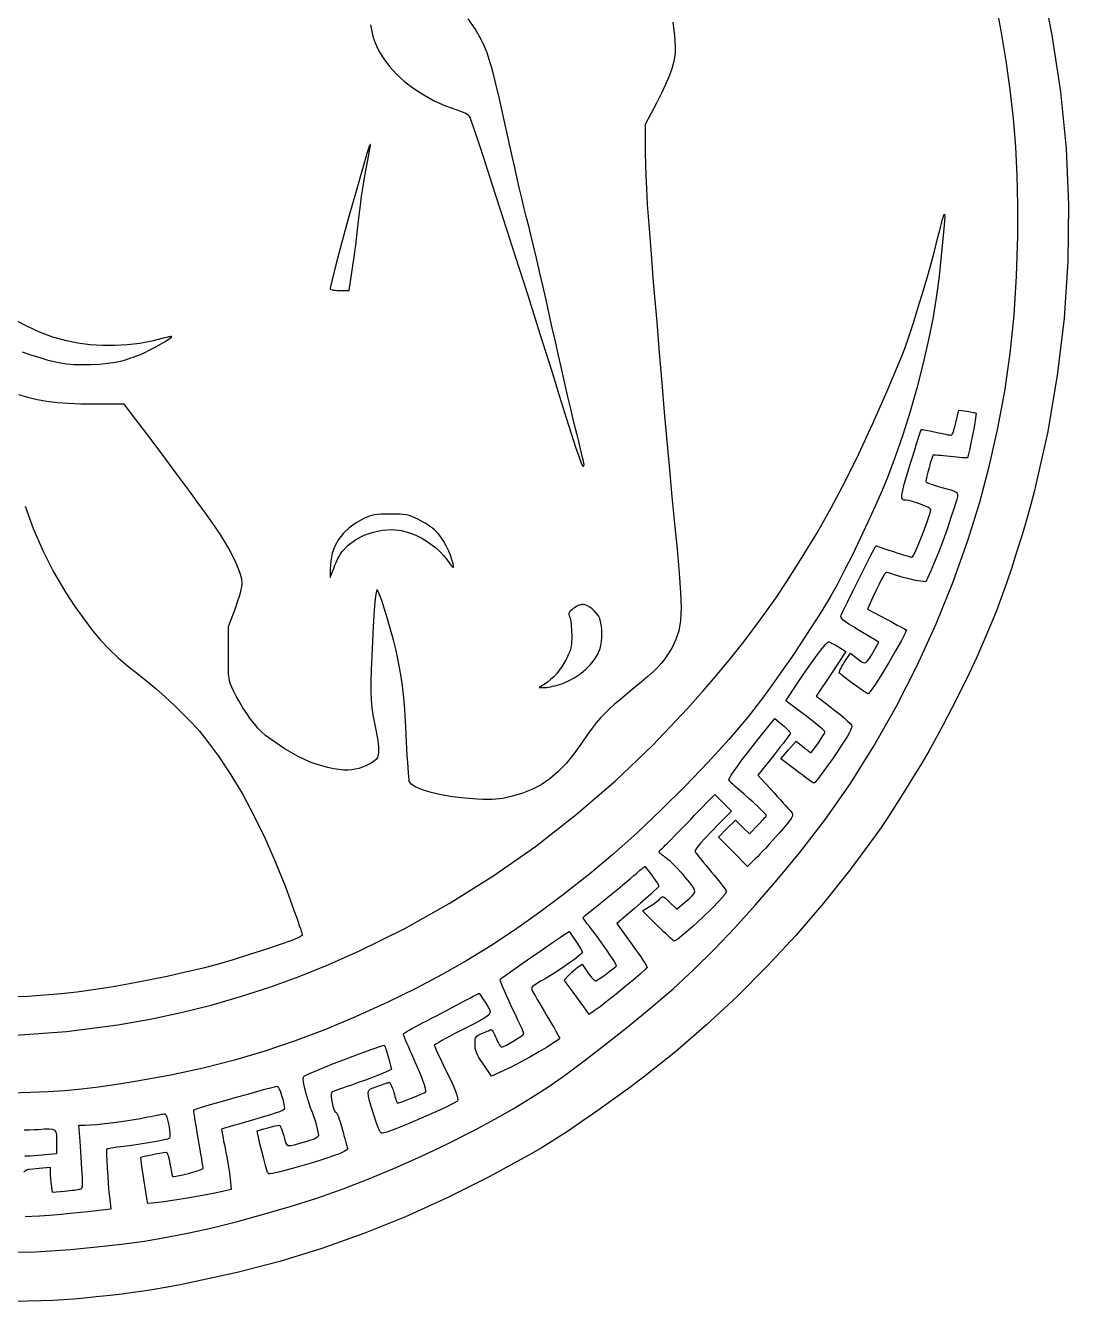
# Model space of a CAD drawing. Header units: inches. Extents: x 0.5 to 16.5, y 0.5 to 10.5.
# Drawn here: x 3.073 to 4.234, y 7.616 to 9.037 of the extents above; entities that cross this region are included whole.
import ezdxf

# ---------------------------------------------------------------- set-up
doc = ezdxf.new("R2010")
doc.units = ezdxf.units.IN
doc.header["$MEASUREMENT"] = 0
doc.layers.add('A-ANNO-TEXT', color=7, linetype='Continuous')

# ---------------------------------------------------------------- blocks, each defined once
blk = doc.blocks.new('THA_MARK')
at = {"layer": 'A-ANNO-TEXT'}
for points in [[(0.47267, 0.09758), (0.47636, 0.07861), (0.48019, 0.05329), (0.48265, 0.0281), (0.48374, 0.00295), (0.48346, -0.02224), (0.4818, -0.04753), (0.47876, -0.07302), (0.47433, -0.09877), (0.46853, -0.12487), (0.46703, -0.13056), (0.46518, -0.13704), (0.46309, -0.14406), (0.46081, -0.15136), (0.45845, -0.15866), (0.45608, -0.1657), (0.45378, -0.17222), (0.45163, -0.17796), (0.44906, -0.18439), (0.44611, -0.19132), (0.44286, -0.19862), (0.43935, -0.20615), (0.43566, -0.21378), (0.43184, -0.22138), (0.42796, -0.22882), (0.42408, -0.23597), (0.42152, -0.24046), (0.41835, -0.24582), (0.41476, -0.25173), (0.41095, -0.25788), (0.40713, -0.26393), (0.4035, -0.26957), (0.40026, -0.27447), (0.39761, -0.27832), (0.38637, -0.2935), (0.37456, -0.3083), (0.36222, -0.32264), (0.34941, -0.33648), (0.33617, -0.34978), (0.32256, -0.36246), (0.30863, -0.37448), (0.29442, -0.38579), (0.28771, -0.39082), (0.28089, -0.39582), (0.27407, -0.40068), (0.26739, -0.40532), (0.26095, -0.40966), (0.25489, -0.41362), (0.24933, -0.4171), (0.24438, -0.42001), (0.22564, -0.43028), (0.20701, -0.4396), (0.18843, -0.448), (0.16984, -0.45551), (0.15119, -0.46215), (0.13242, -0.46794), (0.11347, -0.47291), (0.09427, -0.47708), (0.08729, -0.47844), (0.08142, -0.47953), (0.07632, -0.48043), (0.07165, -0.48118), (0.06707, -0.48184), (0.06225, -0.48245), (0.05685, -0.48307), (0.05054, -0.48376), (0.04532, -0.4843), (0.04058, -0.48473), (0.03601, -0.48507), (0.03128, -0.48532), (0.02607, -0.48552), (0.02006, -0.48566), (0.01293, -0.48577)], [(0.30748, 0.08432), (0.30828, 0.07824), (0.30856, 0.07368), (0.30847, 0.07105), (0.30817, 0.06848), (0.30764, 0.06586), (0.30683, 0.06308), (0.30571, 0.06004), (0.30424, 0.05664), (0.3024, 0.05276), (0.30015, 0.0483), (0.29514, 0.03872), (0.29521, 0.02589), (0.29527, 0.02107), (0.29542, 0.01606), (0.29569, 0.01028), (0.29612, 0.00319), (0.29676, -0.00576), (0.29764, -0.01713), (0.2988, -0.03146), (0.30029, -0.04931), (0.30141, -0.06294), (0.30254, -0.07634), (0.30368, -0.0895), (0.30482, -0.10237), (0.30596, -0.11493), (0.3071, -0.12715), (0.30823, -0.13901), (0.30935, -0.15047), (0.31034, -0.16117), (0.31095, -0.16978), (0.31114, -0.17668), (0.31088, -0.18224), (0.31012, -0.18683), (0.30884, -0.1908), (0.307, -0.19454), (0.30457, -0.1984), (0.30344, -0.19999), (0.30224, -0.20149), (0.3008, -0.20306), (0.29896, -0.20485), (0.29655, -0.20702), (0.2934, -0.20971), (0.28936, -0.2131), (0.28426, -0.21733), (0.28157, -0.21959), (0.27924, -0.22167), (0.27716, -0.22367), (0.27525, -0.2257), (0.2734, -0.22788), (0.27152, -0.23031), (0.26949, -0.23312), (0.26722, -0.2364), (0.2635, -0.24158), (0.2599, -0.246), (0.25632, -0.24975), (0.25266, -0.25288), (0.24882, -0.25548), (0.24472, -0.25761), (0.24025, -0.25935), (0.23532, -0.26077), (0.23348, -0.26121), (0.23183, -0.26155), (0.23027, -0.26181), (0.2287, -0.26197), (0.22703, -0.26207), (0.22516, -0.26208), (0.223, -0.26204), (0.22045, -0.26193), (0.21479, -0.26152), (0.20937, -0.26086), (0.20434, -0.26), (0.19985, -0.25896), (0.19603, -0.25778), (0.19303, -0.2565), (0.19099, -0.25517), (0.19007, -0.25381), (0.18997, -0.25314), (0.18984, -0.2519), (0.1897, -0.25015), (0.18954, -0.24797), (0.18937, -0.24542), (0.18921, -0.24257), (0.18905, -0.23949), (0.18891, -0.23626), (0.18858, -0.22989), (0.18826, -0.22443), (0.18791, -0.21968), (0.1875, -0.21541), (0.18701, -0.2114), (0.18643, -0.20742), (0.18571, -0.20326), (0.18484, -0.19869), (0.18407, -0.19512), (0.18301, -0.19086), (0.18176, -0.18624), (0.18041, -0.18157), (0.17906, -0.17717), (0.1778, -0.17335), (0.17672, -0.17044), (0.17592, -0.16875), (0.17568, -0.16862), (0.17544, -0.16918), (0.17519, -0.1705), (0.17494, -0.17267), (0.17466, -0.17577), (0.17436, -0.17987), (0.17404, -0.18507), (0.17368, -0.19144), (0.17333, -0.19824), (0.1731, -0.20415), (0.17299, -0.20928), (0.17301, -0.21374), (0.17317, -0.21766), (0.17346, -0.22116), (0.1739, -0.22434), (0.17447, -0.22734), (0.17525, -0.231), (0.17582, -0.23414), (0.17621, -0.23678), (0.17641, -0.23898), (0.17643, -0.24077), (0.17627, -0.24219), (0.17593, -0.24328), (0.17542, -0.24409), (0.17463, -0.24482), (0.17354, -0.24556), (0.17224, -0.2463), (0.17077, -0.247), (0.1692, -0.24764), (0.1676, -0.24818), (0.16602, -0.2486), (0.16454, -0.24888), (0.16283, -0.249), (0.16085, -0.24894), (0.15865, -0.24872), (0.15626, -0.24833), (0.15375, -0.2478), (0.15117, -0.24712), (0.14856, -0.24632), (0.14598, -0.2454), (0.14345, -0.24429), (0.14059, -0.24285), (0.13752, -0.24114), (0.1344, -0.23926), (0.13136, -0.23729), (0.12853, -0.23533), (0.12605, -0.23346), (0.12408, -0.23176), (0.12264, -0.23028), (0.12106, -0.22839), (0.11938, -0.22619), (0.11767, -0.22376), (0.11599, -0.2212), (0.1144, -0.2186), (0.11296, -0.21604), (0.11175, -0.21363), (0.11101, -0.21203), (0.11045, -0.21067), (0.11005, -0.20937), (0.10978, -0.20792), (0.10962, -0.20615), (0.10953, -0.20384), (0.1095, -0.20082), (0.1095, -0.19688), (0.10957, -0.18492), (0.11262, -0.17672), (0.11327, -0.17489), (0.11386, -0.17313), (0.11438, -0.17145), (0.11482, -0.1699), (0.11518, -0.16849), (0.11544, -0.16725), (0.11561, -0.16621), (0.11566, -0.16541), (0.11546, -0.16381), (0.11489, -0.16172), (0.11398, -0.15922), (0.11277, -0.15642), (0.11131, -0.15338), (0.10964, -0.15019), (0.10779, -0.14695), (0.1058, -0.14373), (0.10365, -0.14053), (0.10052, -0.13609), (0.09655, -0.13058), (0.09186, -0.12416), (0.08656, -0.11699), (0.08078, -0.10925), (0.07463, -0.10109), (0.06824, -0.09268), (0.06309, -0.08593), (0.04967, -0.08593), (0.04376, -0.08586), (0.03834, -0.08562), (0.03333, -0.08522), (0.02866, -0.08464), (0.02428, -0.08387), (0.0201, -0.0829), (0.01607, -0.08173)], [(0.01903, -0.13129), (0.02259, -0.14134), (0.02678, -0.15112), (0.03159, -0.16059), (0.03698, -0.16969), (0.04115, -0.17602), (0.04506, -0.18161), (0.04883, -0.18657), (0.05257, -0.19102), (0.05636, -0.19508), (0.06033, -0.19886), (0.06456, -0.2025), (0.06918, -0.20609), (0.07304, -0.20912), (0.07715, -0.21257), (0.08136, -0.21631), (0.08554, -0.22022), (0.08957, -0.22417), (0.0933, -0.22803), (0.0966, -0.23166), (0.09935, -0.23495), (0.10511, -0.24274), (0.11061, -0.251), (0.11586, -0.25978), (0.1209, -0.26913), (0.12574, -0.27908), (0.13041, -0.28967), (0.13492, -0.30096), (0.1393, -0.31298), (0.13994, -0.31482), (0.14054, -0.31656), (0.14108, -0.31815), (0.14155, -0.31956), (0.14194, -0.32075), (0.14224, -0.32167), (0.14243, -0.32228), (0.14249, -0.32255), (0.14122, -0.32338), (0.13772, -0.32482), (0.13251, -0.32672), (0.12609, -0.3289), (0.11895, -0.3312), (0.1116, -0.33346), (0.10453, -0.33552), (0.09826, -0.3372), (0.09042, -0.33908), (0.08222, -0.3409), (0.07385, -0.34262), (0.06546, -0.34422), (0.05724, -0.34566), (0.04933, -0.34691), (0.04192, -0.34794), (0.03517, -0.34873), (0.02005, -0.3499), (0.00481, -0.35037)], [(0.01463, -0.36706), (0.03739, -0.36552), (0.06019, -0.36251), (0.07462, -0.35991), (0.08845, -0.35698), (0.10183, -0.35366), (0.11493, -0.3499), (0.12792, -0.34566), (0.14096, -0.34088), (0.15423, -0.33552), (0.16788, -0.32951), (0.18805, -0.31959), (0.20791, -0.30846), (0.22735, -0.29623), (0.24624, -0.28298), (0.26447, -0.26879), (0.28192, -0.25377), (0.29846, -0.23798), (0.314, -0.22154), (0.32106, -0.21356), (0.32742, -0.20617), (0.33322, -0.1992), (0.33859, -0.19249), (0.34364, -0.18588), (0.34851, -0.1792), (0.35333, -0.17228), (0.35823, -0.16497), (0.36518, -0.1541), (0.37175, -0.14319), (0.37805, -0.13203), (0.3842, -0.12039), (0.39031, -0.10804), (0.3965, -0.09476), (0.40288, -0.08034), (0.40957, -0.06454), (0.41087, -0.06104), (0.41262, -0.05592), (0.41465, -0.04964), (0.41684, -0.04267), (0.41904, -0.03545), (0.4211, -0.02847), (0.42287, -0.02218), (0.42422, -0.01704), (0.42546, -0.01208), (0.42642, -0.00825), (0.42715, -0.00541), (0.42767, -0.00343), (0.42804, -0.00216), (0.42829, -0.00146), (0.42845, -0.0012), (0.42857, -0.00123), (0.42859, -0.00258), (0.42837, -0.00595), (0.42796, -0.0108), (0.4274, -0.0166), (0.42676, -0.02279), (0.42609, -0.02886), (0.42545, -0.03425), (0.42487, -0.03843), (0.4233, -0.04782), (0.42129, -0.0578), (0.41889, -0.06815), (0.41616, -0.07869), (0.41316, -0.0892), (0.40993, -0.09949), (0.40654, -0.10934), (0.40305, -0.11856), (0.40055, -0.1246), (0.39763, -0.13133), (0.39438, -0.13849), (0.39095, -0.1458), (0.38746, -0.15301), (0.38404, -0.15985), (0.3808, -0.16606), (0.37788, -0.17136), (0.37555, -0.1753), (0.37244, -0.18029), (0.36873, -0.18604), (0.36462, -0.19228), (0.3603, -0.1987), (0.35595, -0.20503), (0.35176, -0.21097), (0.34793, -0.21624), (0.3409, -0.22529), (0.33254, -0.23514), (0.32314, -0.24552), (0.31299, -0.25614), (0.30236, -0.2667), (0.29155, -0.27693), (0.28083, -0.28653), (0.27049, -0.29521), (0.25878, -0.30444), (0.2477, -0.31277), (0.23699, -0.32034), (0.22641, -0.32732), (0.21572, -0.33386), (0.20467, -0.3401), (0.19301, -0.34622), (0.18049, -0.35236), (0.16641, -0.35879), (0.15271, -0.36454), (0.13923, -0.36966), (0.12578, -0.37419), (0.11219, -0.3782), (0.0983, -0.38174), (0.08392, -0.38485), (0.06889, -0.3876), (0.05983, -0.38906), (0.05166, -0.39023), (0.04405, -0.39116), (0.03667, -0.39186), (0.02916, -0.39236), (0.0212, -0.3927), (0.01244, -0.39289)], [(0.00716, -0.46398), (0.02361, -0.46358), (0.03916, -0.46258), (0.03916, -0.46258), (0.05095, -0.46147), (0.06183, -0.46024), (0.0721, -0.45882), (0.08205, -0.45716), (0.09199, -0.45521), (0.10222, -0.45291), (0.11303, -0.45022), (0.12473, -0.44706), (0.13702, -0.44349), (0.14893, -0.43968), (0.16057, -0.4356), (0.17207, -0.43118), (0.18357, -0.42639), (0.1952, -0.42116), (0.20709, -0.41545), (0.21936, -0.40921), (0.22821, -0.40449), (0.23635, -0.39989), (0.24409, -0.3952), (0.25174, -0.39022), (0.25961, -0.38473), (0.268, -0.37855), (0.27723, -0.37145), (0.2876, -0.36323), (0.29786, -0.35481), (0.30757, -0.34638), (0.31689, -0.33777), (0.32602, -0.3288), (0.33512, -0.31929), (0.34438, -0.30905), (0.35398, -0.29792), (0.3641, -0.28571), (0.37556, -0.27083), (0.3866, -0.25489), (0.39713, -0.23805), (0.40706, -0.22049), (0.41631, -0.20235), (0.42479, -0.1838), (0.43241, -0.165), (0.43909, -0.14612), (0.44419, -0.12952), (0.4486, -0.11304), (0.45232, -0.09657), (0.45537, -0.08002), (0.45776, -0.06328), (0.45952, -0.04625), (0.46066, -0.02881), (0.4612, -0.01088), (0.46121, 0.00293), (0.4609, 0.0161), (0.46025, 0.02888), (0.45923, 0.04149), (0.45782, 0.05415), (0.456, 0.0671), (0.45375, 0.08057), (0.45105, 0.09478)], [(0.0177, -0.06257), (0.02134, -0.06381), (0.02504, -0.06499), (0.02861, -0.06604), (0.03188, -0.0669), (0.03466, -0.06751), (0.03745, -0.0679), (0.04077, -0.06813), (0.04446, -0.06822), (0.04831, -0.06817), (0.05215, -0.06798), (0.05577, -0.06766), (0.059, -0.06721), (0.06164, -0.06664), (0.06164, -0.06664), (0.0626, -0.06637), (0.06367, -0.06605), (0.06481, -0.06568), (0.06599, -0.06529), (0.06717, -0.06488), (0.06831, -0.06447), (0.06938, -0.06406), (0.07034, -0.06367), (0.07229, -0.06279), (0.07454, -0.06167), (0.0769, -0.06042), (0.07921, -0.05915), (0.08127, -0.05794), (0.08292, -0.05691), (0.08398, -0.05615), (0.08426, -0.05577), (0.08414, -0.05573), (0.08388, -0.05575), (0.0835, -0.0558), (0.08302, -0.05588), (0.08246, -0.056), (0.08183, -0.05614), (0.08114, -0.05631), (0.08042, -0.05649), (0.07535, -0.0578), (0.07002, -0.05877), (0.06452, -0.05942), (0.05894, -0.05974), (0.05335, -0.05972), (0.04783, -0.05937), (0.04247, -0.05868), (0.03735, -0.05765), (0.03131, -0.05596), (0.0253, -0.05374), (0.01935, -0.05101), (0.01351, -0.04781)], [(0.17281, 0.08322), (0.17337, 0.08023), (0.17406, 0.07757), (0.1749, 0.07512), (0.17593, 0.0728), (0.17718, 0.07049), (0.17868, 0.06809), (0.18127, 0.06457), (0.18441, 0.06114), (0.18805, 0.05786), (0.1921, 0.05477), (0.19652, 0.05192), (0.20123, 0.04935), (0.20616, 0.04711), (0.21124, 0.04525), (0.21289, 0.04471), (0.21416, 0.04425), (0.21514, 0.04383), (0.21586, 0.0434), (0.21641, 0.04292), (0.21683, 0.04233), (0.21719, 0.0416), (0.21755, 0.04068), (0.21958, 0.03474), (0.22283, 0.02489), (0.22704, 0.01195), (0.23195, -0.00326), (0.2373, -0.01995), (0.24283, -0.03729), (0.24827, -0.05448), (0.25337, -0.0707), (0.25703, -0.08243), (0.26002, -0.09192), (0.26238, -0.09938), (0.2642, -0.10501), (0.26555, -0.10903), (0.26648, -0.11165), (0.26706, -0.11306), (0.26737, -0.11349), (0.2675, -0.11347), (0.26761, -0.11344), (0.26771, -0.11337), (0.26779, -0.11329), (0.26786, -0.11318), (0.26791, -0.11306), (0.26794, -0.11292), (0.26795, -0.11276), (0.26795, -0.11276), (0.26787, -0.11231), (0.26764, -0.11126), (0.26728, -0.10969), (0.26681, -0.10766), (0.26623, -0.10524), (0.26556, -0.10249), (0.26482, -0.09949), (0.26403, -0.0963), (0.26311, -0.09254), (0.26201, -0.0879), (0.26076, -0.08256), (0.25941, -0.07671), (0.258, -0.07054), (0.25657, -0.06421), (0.25516, -0.05792), (0.25381, -0.05185), (0.25245, -0.04576), (0.25102, -0.03941), (0.24956, -0.033), (0.24811, -0.02671), (0.24672, -0.02073), (0.24542, -0.01525), (0.24427, -0.01045), (0.24329, -0.00653), (0.24234, -0.00281), (0.2413, 0.0014), (0.2402, 0.00594), (0.23908, 0.01068), (0.23797, 0.01546), (0.2369, 0.02015), (0.23591, 0.02459), (0.23503, 0.02864), (0.23237, 0.04068), (0.23024, 0.05015), (0.22852, 0.05747), (0.22711, 0.06305), (0.22589, 0.06732), (0.22474, 0.07068), (0.22354, 0.07355), (0.22219, 0.07636), (0.21941, 0.08137), (0.21629, 0.08586)], [(0.01836, -0.42799), (0.01919, -0.42726), (0.02053, -0.42684), (0.02248, -0.42659), (0.02516, -0.42632), (0.03009, -0.42589), (0.03009, -0.42799), (0.0301, -0.42851), (0.03013, -0.42912), (0.03017, -0.4298), (0.03023, -0.43054), (0.0303, -0.4313), (0.03037, -0.43208), (0.03045, -0.43284), (0.03053, -0.43358), (0.03104, -0.43698), (0.03655, -0.43655), (0.03769, -0.43644), (0.03881, -0.43632), (0.03988, -0.4362), (0.04086, -0.43609), (0.04174, -0.43597), (0.04248, -0.43586), (0.04306, -0.43577), (0.04344, -0.43568), (0.04391, -0.43552), (0.04425, -0.4352), (0.04446, -0.43444), (0.04453, -0.43295), (0.04446, -0.43047), (0.04425, -0.42671), (0.04391, -0.42141), (0.04344, -0.41429), (0.04293, -0.40718), (0.04576, -0.40718), (0.04791, -0.40709), (0.0509, -0.40683), (0.0545, -0.40643), (0.05848, -0.40594), (0.0626, -0.40537), (0.06663, -0.40476), (0.07035, -0.40415), (0.07353, -0.40355), (0.07493, -0.40326), (0.07626, -0.40299), (0.07751, -0.40274), (0.07863, -0.40253), (0.07959, -0.40235), (0.08036, -0.40222), (0.08092, -0.40213), (0.08122, -0.4021), (0.08163, -0.40254), (0.08209, -0.40369), (0.08254, -0.40534), (0.08294, -0.40725), (0.08326, -0.40921), (0.08344, -0.41097), (0.08345, -0.41233), (0.08325, -0.41305), (0.08234, -0.41336), (0.08031, -0.41383), (0.07741, -0.4144), (0.07395, -0.41502), (0.07019, -0.41565), (0.06642, -0.41622), (0.06292, -0.41671), (0.05997, -0.41704), (0.05906, -0.41716), (0.0582, -0.41728), (0.05741, -0.41741), (0.05671, -0.41754), (0.05611, -0.41767), (0.05565, -0.41779), (0.05533, -0.41789), (0.05518, -0.41798), (0.05513, -0.41874), (0.05517, -0.42052), (0.05529, -0.42312), (0.05547, -0.42629), (0.05572, -0.42981), (0.056, -0.43346), (0.05631, -0.43702), (0.05664, -0.44025), (0.05707, -0.44467), (0.05323, -0.44511), (0.04685, -0.44581), (0.04069, -0.44644), (0.03493, -0.44699), (0.02977, -0.44743), (0.02539, -0.44776), (0.022, -0.44795), (0.01978, -0.44799), (0.01893, -0.44786)], [(0.01845, -0.40932), (0.02087, -0.40924), (0.02299, -0.40915), (0.02473, -0.40906), (0.02752, -0.40888), (0.0296, -0.40882), (0.03107, -0.40896), (0.03204, -0.40941), (0.03262, -0.41024), (0.0329, -0.41155), (0.03299, -0.41343), (0.03299, -0.41595), (0.03299, -0.42001), (0.02777, -0.42045), (0.0265, -0.42056), (0.02491, -0.42069), (0.02305, -0.42082), (0.021, -0.42095), (0.01882, -0.42107)]]:
    blk.add_lwpolyline(points, dxfattribs=at)
for points in [[(0.16454, -0.02712), (0.16483, -0.02526), (0.16515, -0.02304), (0.16549, -0.02055), (0.16584, -0.01788), (0.1662, -0.01509), (0.16654, -0.01227), (0.16686, -0.00951), (0.16715, -0.00689), (0.16775, -0.00159), (0.16829, 0.00285), (0.1688, 0.00676), (0.16933, 0.01042), (0.16994, 0.01413), (0.17067, 0.01821), (0.17156, 0.02294), (0.17266, 0.02864), (0.17273, 0.02908), (0.17277, 0.02942), (0.17278, 0.02966), (0.17275, 0.0298), (0.17269, 0.02983), (0.1726, 0.02978), (0.17247, 0.02962), (0.1723, 0.02937), (0.17128, 0.02628), (0.16917, 0.01905), (0.16635, 0.00907), (0.16321, -0.00229), (0.1601, -0.01368), (0.15742, -0.02371), (0.15553, -0.03102), (0.15482, -0.03423), (0.15488, -0.03446), (0.15505, -0.03465), (0.15535, -0.03481), (0.15579, -0.03494), (0.15638, -0.03504), (0.15712, -0.03511), (0.15802, -0.03516), (0.1591, -0.03517), (0.16331, -0.03517), (0.16454, -0.02712)], [(0.38796, -0.21059), (0.38679, -0.2097), (0.38567, -0.20886), (0.38464, -0.20807), (0.38372, -0.20737), (0.38294, -0.20676), (0.38231, -0.20627), (0.38188, -0.20592), (0.38165, -0.20573), (0.3816, -0.20554), (0.38167, -0.2052), (0.38183, -0.20472), (0.38209, -0.20413), (0.38243, -0.20345), (0.38284, -0.20269), (0.38331, -0.20187), (0.38383, -0.20102), (0.38658, -0.19688), (0.38949, -0.19906), (0.39084, -0.20008), (0.39187, -0.20078), (0.39269, -0.20111), (0.3934, -0.20102), (0.39411, -0.20044), (0.39493, -0.19934), (0.39596, -0.19767), (0.39732, -0.19536), (0.3992, -0.19195), (0.39057, -0.18673), (0.38791, -0.18512), (0.38587, -0.18385), (0.38437, -0.18285), (0.38334, -0.18207), (0.38271, -0.18145), (0.38241, -0.18092), (0.38238, -0.18043), (0.38252, -0.17991), (0.3834, -0.17794), (0.38523, -0.17414), (0.38768, -0.16915), (0.39044, -0.16362), (0.39317, -0.1582), (0.39555, -0.15353), (0.39726, -0.15026), (0.39797, -0.14902), (0.39818, -0.14907), (0.39866, -0.14922), (0.3994, -0.14946), (0.40035, -0.14977), (0.4015, -0.15015), (0.40279, -0.15058), (0.40421, -0.15105), (0.40573, -0.15156), (0.40726, -0.15206), (0.40871, -0.15254), (0.41007, -0.15297), (0.41129, -0.15334), (0.41233, -0.15366), (0.41316, -0.15389), (0.41375, -0.15404), (0.41407, -0.1541), (0.41466, -0.15327), (0.41571, -0.15106), (0.41706, -0.14791), (0.41854, -0.14423), (0.41998, -0.14046), (0.42122, -0.13703), (0.42208, -0.13435), (0.42241, -0.13285), (0.42204, -0.13242), (0.42104, -0.13184), (0.41959, -0.13116), (0.41786, -0.13046), (0.41601, -0.12979), (0.41421, -0.12924), (0.41264, -0.12886), (0.41146, -0.12872), (0.41051, -0.12862), (0.40986, -0.12829), (0.40953, -0.12756), (0.40954, -0.12629), (0.40989, -0.1243), (0.41062, -0.12146), (0.41174, -0.11759), (0.41327, -0.11255), (0.4142, -0.1095), (0.41509, -0.10665), (0.4159, -0.10405), (0.41662, -0.10179), (0.41723, -0.0999), (0.4177, -0.09846), (0.418, -0.09753), (0.41813, -0.09717), (0.41831, -0.09715), (0.41872, -0.09718), (0.41934, -0.09726), (0.42013, -0.0974), (0.42108, -0.09758), (0.42216, -0.09779), (0.42333, -0.09805), (0.42458, -0.09833), (0.42584, -0.0986), (0.42705, -0.09885), (0.42817, -0.09909), (0.42918, -0.09929), (0.43005, -0.09947), (0.43075, -0.0996), (0.43126, -0.09968), (0.43154, -0.09971), (0.43173, -0.0996), (0.43194, -0.09928), (0.43219, -0.09877), (0.43245, -0.0981), (0.43273, -0.09728), (0.43301, -0.09634), (0.4333, -0.09531), (0.43358, -0.0942), (0.43488, -0.08861), (0.43858, -0.08905), (0.4393, -0.08916), (0.44, -0.08928), (0.44064, -0.0894), (0.44123, -0.08951), (0.44173, -0.08963), (0.44213, -0.08973), (0.44241, -0.08983), (0.44257, -0.08992), (0.44253, -0.09085), (0.4422, -0.09308), (0.44166, -0.09619), (0.441, -0.09974), (0.44029, -0.10329), (0.43962, -0.10643), (0.43907, -0.10871), (0.43872, -0.10972), (0.43852, -0.10978), (0.43803, -0.1098), (0.4373, -0.10979), (0.43635, -0.10974), (0.43522, -0.10965), (0.43393, -0.10953), (0.43253, -0.10939), (0.43104, -0.10921), (0.42955, -0.10905), (0.42814, -0.10891), (0.42686, -0.1088), (0.42573, -0.1087), (0.42478, -0.10863), (0.42404, -0.1086), (0.42356, -0.10859), (0.42335, -0.10863), (0.42311, -0.10921), (0.42271, -0.11047), (0.4222, -0.1122), (0.42166, -0.11419), (0.42112, -0.1162), (0.42067, -0.11802), (0.42035, -0.11944), (0.42023, -0.12023), (0.42036, -0.12045), (0.42073, -0.12071), (0.42133, -0.12102), (0.42215, -0.12137), (0.42318, -0.12174), (0.42439, -0.12214), (0.42578, -0.12256), (0.42734, -0.12299), (0.42962, -0.12359), (0.43134, -0.12408), (0.43259, -0.12449), (0.43343, -0.12487), (0.43395, -0.12527), (0.43421, -0.12572), (0.4343, -0.12628), (0.4343, -0.12698), (0.43389, -0.12875), (0.43288, -0.13204), (0.43141, -0.13644), (0.42964, -0.14152), (0.42771, -0.14685), (0.42578, -0.15202), (0.42398, -0.15661), (0.42248, -0.16019), (0.42023, -0.16512), (0.41682, -0.16461), (0.41554, -0.16438), (0.41393, -0.16402), (0.41209, -0.16357), (0.41013, -0.16305), (0.40816, -0.16249), (0.40626, -0.16192), (0.40455, -0.16136), (0.40312, -0.16084), (0.40275, -0.16083), (0.40231, -0.16109), (0.40179, -0.1617), (0.40114, -0.16271), (0.40034, -0.16417), (0.39935, -0.16614), (0.39813, -0.16869), (0.39666, -0.17186), (0.39427, -0.17723), (0.40268, -0.18173), (0.40439, -0.18263), (0.40599, -0.18349), (0.40746, -0.18429), (0.40877, -0.18499), (0.40986, -0.18558), (0.41071, -0.18605), (0.41128, -0.18637), (0.41153, -0.18651), (0.41105, -0.18792), (0.40933, -0.19124), (0.40674, -0.19581), (0.40369, -0.201), (0.40055, -0.20615), (0.39771, -0.21062), (0.39556, -0.21376), (0.39449, -0.21494), (0.39424, -0.21485), (0.39376, -0.2146), (0.39311, -0.21419), (0.39229, -0.21366), (0.39133, -0.21302), (0.39028, -0.21228), (0.38914, -0.21146), (0.38796, -0.21059)], [(0.16019, -0.15156), (0.16291, -0.14865), (0.1662, -0.14621), (0.16993, -0.14427), (0.17398, -0.14286), (0.1782, -0.14202), (0.18247, -0.14179), (0.18666, -0.1422), (0.19065, -0.14329), (0.193, -0.14426), (0.19532, -0.14542), (0.19758, -0.14675), (0.19974, -0.14822), (0.20177, -0.14982), (0.20365, -0.15151), (0.20534, -0.15328), (0.20682, -0.15511), (0.20787, -0.15652), (0.20866, -0.15756), (0.20922, -0.15824), (0.20958, -0.15858), (0.20976, -0.15861), (0.2098, -0.15835), (0.20973, -0.1578), (0.20957, -0.157), (0.20911, -0.15519), (0.20842, -0.15321), (0.20755, -0.15114), (0.20653, -0.14906), (0.20541, -0.14706), (0.20425, -0.14523), (0.20308, -0.14366), (0.20196, -0.14242), (0.2013, -0.14182), (0.20048, -0.14117), (0.19954, -0.14049), (0.19851, -0.13979), (0.19743, -0.13911), (0.19633, -0.13844), (0.19524, -0.13783), (0.1942, -0.13727), (0.19262, -0.13653), (0.19129, -0.13595), (0.19008, -0.13553), (0.18888, -0.13523), (0.18755, -0.13504), (0.18599, -0.13494), (0.18406, -0.13489), (0.18165, -0.13488), (0.17934, -0.13489), (0.17746, -0.13494), (0.17591, -0.13504), (0.1746, -0.13521), (0.17343, -0.13545), (0.17231, -0.1358), (0.17114, -0.13625), (0.16983, -0.13684), (0.16635, -0.13873), (0.16332, -0.14091), (0.16073, -0.14338), (0.15861, -0.14611), (0.15696, -0.1491), (0.15578, -0.15233), (0.15509, -0.15579), (0.15489, -0.15946), (0.15489, -0.16316), (0.15656, -0.15867), (0.15694, -0.15769), (0.15737, -0.15669), (0.15784, -0.15568), (0.15832, -0.1547), (0.15881, -0.15378), (0.1593, -0.15292), (0.15976, -0.15218), (0.16019, -0.15156)], [(0.25801, -0.21044), (0.26103, -0.20917), (0.26385, -0.20765), (0.26645, -0.20591), (0.26879, -0.20397), (0.27085, -0.20186), (0.27261, -0.19961), (0.27402, -0.19724), (0.27505, -0.19478), (0.27543, -0.19337), (0.27569, -0.19169), (0.27584, -0.18986), (0.27588, -0.18794), (0.2758, -0.18605), (0.27562, -0.18428), (0.27532, -0.18271), (0.27491, -0.18144), (0.27433, -0.18027), (0.27356, -0.17913), (0.27264, -0.17807), (0.27161, -0.17711), (0.27053, -0.1763), (0.26944, -0.17567), (0.2684, -0.17527), (0.26744, -0.17513), (0.267, -0.17516), (0.2665, -0.17527), (0.26595, -0.17543), (0.26538, -0.17565), (0.2648, -0.17592), (0.26423, -0.17623), (0.26368, -0.17657), (0.26316, -0.17694), (0.26244, -0.17751), (0.26189, -0.17799), (0.26151, -0.17841), (0.26128, -0.17881), (0.26118, -0.17921), (0.2612, -0.17965), (0.26134, -0.18017), (0.26157, -0.18078), (0.26173, -0.1813), (0.26188, -0.18201), (0.26201, -0.18287), (0.26214, -0.18387), (0.26224, -0.18497), (0.26233, -0.18614), (0.2624, -0.18734), (0.26244, -0.18854), (0.26244, -0.19028), (0.2624, -0.19175), (0.2623, -0.19301), (0.26211, -0.19415), (0.26183, -0.19525), (0.26144, -0.19638), (0.26092, -0.19763), (0.26026, -0.19906), (0.2593, -0.20086), (0.25822, -0.20261), (0.25703, -0.20428), (0.25577, -0.20586), (0.25443, -0.20732), (0.25304, -0.20864), (0.25162, -0.20981), (0.25018, -0.2108), (0.24801, -0.21211), (0.25069, -0.21211), (0.25132, -0.21207), (0.25209, -0.21197), (0.25297, -0.21181), (0.25394, -0.2116), (0.25496, -0.21135), (0.256, -0.21107), (0.25703, -0.21076), (0.25801, -0.21044)], [(0.36273, -0.24931), (0.35562, -0.24394), (0.35903, -0.23996), (0.36244, -0.23604), (0.36555, -0.23858), (0.36617, -0.23908), (0.36677, -0.23956), (0.36733, -0.23999), (0.36784, -0.24036), (0.36828, -0.24068), (0.36863, -0.24091), (0.36889, -0.24106), (0.36904, -0.24112), (0.36943, -0.24075), (0.37019, -0.23979), (0.3712, -0.23842), (0.37232, -0.23683), (0.37341, -0.23521), (0.37436, -0.23374), (0.37502, -0.23263), (0.37527, -0.23205), (0.37517, -0.23175), (0.37482, -0.23131), (0.37417, -0.23068), (0.3732, -0.22983), (0.37183, -0.22872), (0.37004, -0.22731), (0.36777, -0.22556), (0.36497, -0.22342), (0.35787, -0.21806), (0.36302, -0.21015), (0.36569, -0.20618), (0.36816, -0.2026), (0.37039, -0.19947), (0.37234, -0.19682), (0.37401, -0.19469), (0.37535, -0.19311), (0.37633, -0.19214), (0.37694, -0.19181), (0.37717, -0.19185), (0.37753, -0.19198), (0.37799, -0.19219), (0.37854, -0.19246), (0.37915, -0.19278), (0.37982, -0.19315), (0.38051, -0.19355), (0.38122, -0.19398), (0.38455, -0.19608), (0.37796, -0.20602), (0.37128, -0.21595), (0.37339, -0.21748), (0.37534, -0.21892), (0.37749, -0.22057), (0.37969, -0.22232), (0.38182, -0.22407), (0.38375, -0.2257), (0.38536, -0.22711), (0.38652, -0.2282), (0.38709, -0.22886), (0.38721, -0.22925), (0.38718, -0.22977), (0.38698, -0.23046), (0.3866, -0.23135), (0.38603, -0.23245), (0.38524, -0.23382), (0.38422, -0.23546), (0.38296, -0.23742), (0.38085, -0.24061), (0.37873, -0.24373), (0.37667, -0.24667), (0.37476, -0.24933), (0.37309, -0.25158), (0.37172, -0.25333), (0.37075, -0.25444), (0.37027, -0.25482), (0.37004, -0.25469), (0.36955, -0.25435), (0.36882, -0.25383), (0.36788, -0.25315), (0.36678, -0.25234), (0.36553, -0.25142), (0.36417, -0.2504), (0.36273, -0.24931)], [(0.3343, -0.28535), (0.32777, -0.27883), (0.33162, -0.27505), (0.33539, -0.27128), (0.33851, -0.27433), (0.34162, -0.27737), (0.3454, -0.27353), (0.34616, -0.27275), (0.34687, -0.27201), (0.34751, -0.27131), (0.34807, -0.27069), (0.34853, -0.27015), (0.34887, -0.26972), (0.34909, -0.26941), (0.34917, -0.26925), (0.34889, -0.26878), (0.3481, -0.26789), (0.34688, -0.26666), (0.3453, -0.26516), (0.34345, -0.26345), (0.3414, -0.2616), (0.33921, -0.2597), (0.33698, -0.2578), (0.33608, -0.25701), (0.33524, -0.25626), (0.33448, -0.25554), (0.33381, -0.25489), (0.33326, -0.25431), (0.33284, -0.25383), (0.33258, -0.25346), (0.33249, -0.25323), (0.33276, -0.25252), (0.33354, -0.2512), (0.33477, -0.24934), (0.33641, -0.24702), (0.33841, -0.24429), (0.34072, -0.24124), (0.34328, -0.23794), (0.34605, -0.23445), (0.35294, -0.22589), (0.35649, -0.22893), (0.3572, -0.22955), (0.35786, -0.23015), (0.35845, -0.23072), (0.35896, -0.23124), (0.35937, -0.23169), (0.35967, -0.23207), (0.35985, -0.23237), (0.3599, -0.23256), (0.3597, -0.23285), (0.35924, -0.23349), (0.35855, -0.23442), (0.35765, -0.23561), (0.35657, -0.23703), (0.35535, -0.23863), (0.35401, -0.24037), (0.35257, -0.2422), (0.3454, -0.25127), (0.35257, -0.2591), (0.35402, -0.26069), (0.35541, -0.26221), (0.35671, -0.26363), (0.35788, -0.26493), (0.35889, -0.26606), (0.3597, -0.26698), (0.36029, -0.26767), (0.36062, -0.26809), (0.36084, -0.26849), (0.36087, -0.26898), (0.36066, -0.26961), (0.36019, -0.27045), (0.3594, -0.27156), (0.35826, -0.27301), (0.35672, -0.27485), (0.35475, -0.27716), (0.3533, -0.27879), (0.3518, -0.28045), (0.3503, -0.2821), (0.34885, -0.28367), (0.34748, -0.28514), (0.34623, -0.28645), (0.34516, -0.28755), (0.34431, -0.2884), (0.34075, -0.29188), (0.3343, -0.28535)], [(0.30073, -0.31835), (0.29398, -0.3116), (0.29717, -0.30972), (0.29783, -0.30929), (0.29851, -0.30885), (0.29917, -0.30839), (0.2998, -0.30794), (0.30039, -0.3075), (0.3009, -0.30709), (0.30134, -0.30671), (0.30167, -0.30638), (0.30213, -0.30591), (0.30251, -0.30559), (0.30287, -0.30544), (0.30325, -0.30548), (0.30372, -0.30573), (0.30431, -0.30621), (0.30508, -0.30693), (0.30609, -0.3079), (0.30921, -0.31095), (0.31276, -0.30798), (0.31474, -0.30632), (0.31615, -0.30504), (0.31701, -0.30398), (0.3173, -0.303), (0.31705, -0.30193), (0.31624, -0.30062), (0.31488, -0.29892), (0.31298, -0.29666), (0.31188, -0.29537), (0.31073, -0.29408), (0.30955, -0.29283), (0.30839, -0.29163), (0.30728, -0.29054), (0.30625, -0.28958), (0.30533, -0.28878), (0.30457, -0.28818), (0.30391, -0.2877), (0.30329, -0.28723), (0.30274, -0.28679), (0.30226, -0.28639), (0.30186, -0.28605), (0.30156, -0.28576), (0.30137, -0.28555), (0.30131, -0.28542), (0.30137, -0.2853), (0.30157, -0.28505), (0.30189, -0.28469), (0.30231, -0.28424), (0.30282, -0.2837), (0.30342, -0.28311), (0.30407, -0.28247), (0.30479, -0.2818), (0.30566, -0.28092), (0.30683, -0.27974), (0.30824, -0.27831), (0.30984, -0.27668), (0.31159, -0.27489), (0.31343, -0.273), (0.31532, -0.27105), (0.31719, -0.26911), (0.32618, -0.25983), (0.32988, -0.26352), (0.33358, -0.26722), (0.32814, -0.27281), (0.32464, -0.27646), (0.32196, -0.27929), (0.32, -0.28141), (0.31866, -0.28295), (0.31786, -0.28402), (0.31748, -0.28475), (0.31743, -0.28525), (0.31762, -0.28564), (0.31791, -0.28601), (0.31843, -0.28666), (0.31914, -0.28754), (0.32003, -0.28864), (0.32106, -0.28991), (0.32221, -0.29132), (0.32344, -0.29283), (0.32473, -0.29442), (0.32603, -0.29597), (0.32725, -0.29747), (0.32837, -0.29886), (0.32935, -0.30012), (0.33018, -0.3012), (0.33083, -0.30207), (0.33127, -0.3027), (0.33147, -0.30305), (0.33069, -0.3044), (0.32828, -0.30711), (0.32477, -0.31071), (0.32064, -0.3147), (0.31641, -0.31862), (0.31258, -0.32199), (0.30965, -0.32433), (0.30812, -0.32516), (0.30785, -0.325), (0.30733, -0.32459), (0.3066, -0.32395), (0.30567, -0.32311), (0.3046, -0.32211), (0.30339, -0.32096), (0.30209, -0.3197), (0.30073, -0.31835)], [(0.2686, -0.35555), (0.26818, -0.35496), (0.26764, -0.3542), (0.26699, -0.35331), (0.26627, -0.3523), (0.26549, -0.35122), (0.26467, -0.3501), (0.26384, -0.34897), (0.26302, -0.34786), (0.25903, -0.34257), (0.26113, -0.34039), (0.26159, -0.33991), (0.2621, -0.33942), (0.26264, -0.33891), (0.26318, -0.33842), (0.26372, -0.33794), (0.26423, -0.3375), (0.2647, -0.3371), (0.26512, -0.33677), (0.26708, -0.33539), (0.26976, -0.33938), (0.27035, -0.34018), (0.27093, -0.34091), (0.27147, -0.34154), (0.27197, -0.34207), (0.27242, -0.34248), (0.2728, -0.34275), (0.2731, -0.34288), (0.27331, -0.34286), (0.27444, -0.34217), (0.27581, -0.34124), (0.27732, -0.34018), (0.27883, -0.33908), (0.28023, -0.33802), (0.28138, -0.33712), (0.28216, -0.33645), (0.28245, -0.33611), (0.2821, -0.3354), (0.28116, -0.33387), (0.27975, -0.33173), (0.27802, -0.3292), (0.27611, -0.32646), (0.27416, -0.32372), (0.27231, -0.32119), (0.2707, -0.31907), (0.27002, -0.31822), (0.26939, -0.31741), (0.26882, -0.31667), (0.26834, -0.31602), (0.26794, -0.31547), (0.26765, -0.31504), (0.26748, -0.31476), (0.26744, -0.31465), (0.26769, -0.31444), (0.26835, -0.3139), (0.26937, -0.31305), (0.27072, -0.31195), (0.27235, -0.31062), (0.27421, -0.3091), (0.27626, -0.30743), (0.27846, -0.30566), (0.28071, -0.30383), (0.28292, -0.30202), (0.28502, -0.30028), (0.28697, -0.29866), (0.2887, -0.2972), (0.29017, -0.29595), (0.29132, -0.29496), (0.2921, -0.29427), (0.29266, -0.29377), (0.29319, -0.29332), (0.29369, -0.29291), (0.29414, -0.29257), (0.29452, -0.29229), (0.29482, -0.29209), (0.29503, -0.29197), (0.29514, -0.29195), (0.29568, -0.29262), (0.2965, -0.29372), (0.29751, -0.29508), (0.29858, -0.29656), (0.2996, -0.29801), (0.30047, -0.29926), (0.30108, -0.30017), (0.30131, -0.30058), (0.30105, -0.30098), (0.3003, -0.30177), (0.2991, -0.30292), (0.29747, -0.30441), (0.29545, -0.30622), (0.29308, -0.3083), (0.29037, -0.31064), (0.28738, -0.3132), (0.28252, -0.31726), (0.28941, -0.32683), (0.29078, -0.32875), (0.29206, -0.33056), (0.2932, -0.33222), (0.29419, -0.33368), (0.295, -0.33492), (0.2956, -0.33589), (0.29597, -0.33654), (0.29608, -0.33684), (0.29515, -0.33785), (0.29296, -0.33983), (0.28986, -0.3425), (0.28618, -0.34558), (0.28226, -0.34877), (0.27845, -0.35181), (0.27509, -0.3544), (0.27252, -0.35627), (0.27027, -0.35787), (0.2686, -0.35555)], [(0.22299, -0.37991), (0.22196, -0.37832), (0.22114, -0.37697), (0.2205, -0.37582), (0.22003, -0.37481), (0.21971, -0.37388), (0.2195, -0.37299), (0.21939, -0.37207), (0.21936, -0.37107), (0.21937, -0.36996), (0.21943, -0.3691), (0.21956, -0.36845), (0.21982, -0.36793), (0.22023, -0.3675), (0.22083, -0.36711), (0.22167, -0.3667), (0.22277, -0.36621), (0.22347, -0.36591), (0.22414, -0.36563), (0.22476, -0.36537), (0.22532, -0.36513), (0.2258, -0.36492), (0.22619, -0.36475), (0.22646, -0.36462), (0.22661, -0.36454), (0.22673, -0.36459), (0.2269, -0.36479), (0.22713, -0.36513), (0.22739, -0.36559), (0.22769, -0.36616), (0.22802, -0.36682), (0.22836, -0.36757), (0.22872, -0.36838), (0.22908, -0.36918), (0.22944, -0.36992), (0.2298, -0.3706), (0.23015, -0.37119), (0.23048, -0.37168), (0.23078, -0.37205), (0.23104, -0.37229), (0.23125, -0.37237), (0.23205, -0.37215), (0.23335, -0.37154), (0.23495, -0.37068), (0.23668, -0.36966), (0.23834, -0.36861), (0.23976, -0.36763), (0.24075, -0.36684), (0.24112, -0.36635), (0.241, -0.36596), (0.24067, -0.36515), (0.24015, -0.36397), (0.23947, -0.36245), (0.23864, -0.36066), (0.23769, -0.35864), (0.23665, -0.35644), (0.23553, -0.3541), (0.23437, -0.35166), (0.23334, -0.34941), (0.23245, -0.3474), (0.23172, -0.34565), (0.23116, -0.3442), (0.23079, -0.34308), (0.23062, -0.34233), (0.23067, -0.34199), (0.23202, -0.34102), (0.2351, -0.33885), (0.23937, -0.33587), (0.24427, -0.33245), (0.24927, -0.32898), (0.25382, -0.32583), (0.25738, -0.3234), (0.25939, -0.32204), (0.26128, -0.32081), (0.26425, -0.32516), (0.26486, -0.32605), (0.26542, -0.3269), (0.26592, -0.3277), (0.26636, -0.32842), (0.26672, -0.32904), (0.26699, -0.32954), (0.26716, -0.3299), (0.26722, -0.33009), (0.26679, -0.33071), (0.26561, -0.33177), (0.2638, -0.33318), (0.26153, -0.33484), (0.25893, -0.33664), (0.25615, -0.33849), (0.25333, -0.34028), (0.25062, -0.34191), (0.24857, -0.34308), (0.24701, -0.34401), (0.24588, -0.34474), (0.24514, -0.34532), (0.24472, -0.34581), (0.24458, -0.34626), (0.24465, -0.34671), (0.24489, -0.34721), (0.24516, -0.34772), (0.24564, -0.34858), (0.2463, -0.34973), (0.24712, -0.35114), (0.24806, -0.35276), (0.24911, -0.35455), (0.25024, -0.35646), (0.25141, -0.35845), (0.25255, -0.36039), (0.25361, -0.36221), (0.25457, -0.36388), (0.25541, -0.36535), (0.2561, -0.36657), (0.25663, -0.36751), (0.25696, -0.36813), (0.25707, -0.36838), (0.25635, -0.36916), (0.25438, -0.37056), (0.25144, -0.37241), (0.24782, -0.37456), (0.24381, -0.37685), (0.23969, -0.37909), (0.23575, -0.38113), (0.23227, -0.38281), (0.22669, -0.38535), (0.22299, -0.37991)], [(0.17455, -0.40341), (0.17328, -0.39936), (0.17239, -0.39635), (0.17188, -0.3942), (0.17177, -0.39272), (0.17208, -0.39173), (0.17281, -0.39106), (0.17399, -0.39051), (0.17563, -0.38992), (0.1765, -0.38962), (0.17735, -0.38933), (0.17815, -0.38906), (0.1789, -0.38881), (0.17956, -0.38858), (0.18012, -0.3884), (0.18056, -0.38826), (0.18086, -0.38818), (0.1811, -0.3882), (0.18136, -0.38837), (0.18163, -0.38869), (0.18191, -0.38917), (0.1822, -0.3898), (0.18251, -0.39058), (0.18283, -0.39151), (0.18318, -0.3926), (0.18344, -0.39353), (0.1837, -0.39441), (0.18394, -0.39521), (0.18416, -0.39592), (0.18434, -0.39651), (0.1845, -0.39697), (0.18462, -0.39727), (0.1847, -0.39739), (0.18529, -0.39726), (0.1867, -0.39677), (0.18868, -0.39604), (0.19094, -0.39516), (0.19323, -0.39425), (0.19525, -0.39341), (0.19676, -0.39276), (0.19746, -0.39239), (0.19751, -0.39187), (0.19728, -0.3908), (0.19681, -0.38923), (0.19609, -0.38722), (0.19517, -0.38482), (0.19405, -0.38209), (0.19275, -0.37908), (0.1913, -0.37585), (0.19053, -0.37412), (0.18981, -0.37247), (0.18916, -0.37096), (0.18859, -0.36961), (0.18812, -0.36846), (0.18776, -0.36754), (0.18753, -0.3669), (0.18745, -0.36657), (0.18763, -0.36635), (0.18813, -0.36597), (0.18892, -0.36546), (0.18997, -0.36483), (0.19123, -0.36411), (0.19269, -0.36331), (0.19429, -0.36245), (0.19601, -0.36157), (0.19788, -0.36063), (0.19994, -0.35957), (0.20214, -0.35844), (0.20441, -0.35727), (0.20666, -0.35609), (0.20884, -0.35494), (0.21087, -0.35385), (0.21269, -0.35286), (0.21434, -0.35197), (0.21589, -0.35113), (0.21731, -0.35038), (0.21856, -0.34973), (0.21961, -0.34919), (0.22042, -0.34879), (0.22095, -0.34853), (0.22117, -0.34844), (0.22128, -0.34853), (0.22149, -0.3488), (0.22178, -0.34921), (0.22214, -0.34976), (0.22258, -0.35041), (0.22306, -0.35116), (0.22359, -0.35199), (0.22415, -0.35286), (0.22524, -0.35463), (0.22595, -0.35595), (0.22611, -0.35703), (0.22554, -0.35805), (0.22409, -0.35919), (0.22158, -0.36063), (0.21783, -0.36257), (0.21269, -0.36519), (0.21039, -0.36639), (0.20824, -0.36753), (0.20629, -0.36857), (0.2046, -0.3695), (0.20319, -0.37029), (0.20214, -0.37091), (0.20147, -0.37135), (0.20123, -0.37157), (0.20131, -0.37187), (0.20155, -0.37245), (0.20192, -0.3733), (0.20241, -0.37437), (0.203, -0.37564), (0.20368, -0.37707), (0.20443, -0.37863), (0.20522, -0.38028), (0.20702, -0.38396), (0.20852, -0.38713), (0.20972, -0.3898), (0.21063, -0.39201), (0.21126, -0.39375), (0.21162, -0.39506), (0.2117, -0.39595), (0.21153, -0.39645), (0.20969, -0.39756), (0.20591, -0.39942), (0.20082, -0.40175), (0.19506, -0.40428), (0.18927, -0.40672), (0.18409, -0.40881), (0.18015, -0.41026), (0.1781, -0.4108), (0.17773, -0.41073), (0.17737, -0.41047), (0.17701, -0.40999), (0.17662, -0.40928), (0.1762, -0.4083), (0.17572, -0.40701), (0.17518, -0.40539), (0.17455, -0.40341)], [(0.12698, -0.42835), (0.12662, -0.42731), (0.12601, -0.42511), (0.12523, -0.42213), (0.12438, -0.41879), (0.12357, -0.41548), (0.1229, -0.4126), (0.12245, -0.41054), (0.12234, -0.40972), (0.12281, -0.40952), (0.12387, -0.4092), (0.12535, -0.40879), (0.12704, -0.40834), (0.12875, -0.40791), (0.1303, -0.40753), (0.13149, -0.40728), (0.13212, -0.40718), (0.13231, -0.40728), (0.13252, -0.40756), (0.13277, -0.40801), (0.13303, -0.40859), (0.13331, -0.4093), (0.13359, -0.41012), (0.13388, -0.41101), (0.13416, -0.41197), (0.13461, -0.41375), (0.135, -0.41503), (0.13547, -0.41585), (0.13619, -0.41625), (0.13729, -0.41626), (0.13895, -0.41591), (0.14131, -0.41524), (0.14453, -0.41429), (0.14571, -0.41393), (0.14675, -0.41358), (0.14764, -0.41324), (0.14839, -0.41291), (0.14897, -0.41259), (0.1494, -0.41229), (0.14966, -0.41201), (0.14975, -0.41175), (0.14965, -0.4109), (0.1494, -0.40963), (0.14902, -0.40807), (0.14854, -0.40635), (0.14801, -0.40458), (0.14745, -0.4029), (0.14691, -0.40142), (0.14641, -0.40029), (0.14619, -0.39972), (0.14592, -0.39895), (0.14561, -0.39801), (0.14528, -0.39694), (0.14492, -0.39576), (0.14456, -0.39452), (0.14421, -0.39324), (0.14387, -0.39195), (0.14346, -0.39025), (0.14316, -0.38886), (0.14296, -0.38775), (0.14286, -0.38689), (0.14285, -0.38624), (0.14293, -0.38577), (0.14311, -0.38544), (0.14336, -0.38521), (0.1456, -0.38414), (0.14993, -0.38234), (0.15561, -0.38007), (0.16192, -0.37762), (0.16813, -0.37526), (0.17352, -0.37327), (0.17735, -0.37192), (0.1789, -0.3715), (0.17903, -0.37171), (0.17921, -0.37211), (0.17943, -0.37268), (0.17969, -0.37339), (0.17996, -0.37422), (0.18025, -0.37515), (0.18055, -0.37616), (0.18086, -0.37723), (0.18223, -0.38245), (0.17708, -0.38463), (0.17586, -0.38511), (0.17441, -0.38566), (0.17278, -0.38627), (0.17103, -0.38692), (0.16921, -0.38758), (0.16738, -0.38825), (0.16558, -0.38889), (0.16389, -0.38949), (0.16229, -0.39003), (0.16077, -0.39055), (0.15937, -0.39105), (0.15812, -0.39151), (0.15707, -0.3919), (0.15624, -0.39223), (0.15567, -0.39247), (0.1554, -0.3926), (0.15522, -0.39319), (0.15523, -0.39428), (0.1554, -0.3957), (0.1557, -0.39726), (0.15608, -0.39879), (0.15651, -0.40011), (0.15695, -0.40103), (0.15736, -0.40138), (0.15758, -0.40151), (0.15785, -0.40191), (0.15817, -0.40255), (0.15853, -0.40342), (0.15892, -0.40449), (0.15933, -0.40575), (0.15975, -0.40719), (0.16019, -0.40877), (0.16059, -0.41031), (0.16098, -0.41177), (0.16134, -0.41315), (0.16168, -0.41439), (0.16197, -0.41548), (0.16221, -0.41636), (0.16239, -0.41702), (0.16251, -0.4174), (0.16252, -0.41776), (0.1623, -0.41812), (0.16182, -0.41852), (0.16105, -0.41896), (0.15995, -0.41948), (0.15848, -0.42008), (0.15661, -0.42078), (0.15431, -0.42161), (0.15118, -0.42265), (0.14741, -0.42383), (0.1433, -0.42504), (0.13914, -0.42622), (0.13524, -0.42729), (0.13188, -0.42815), (0.12937, -0.42872), (0.12799, -0.42893), (0.12785, -0.42892), (0.12771, -0.42888), (0.12757, -0.42883), (0.12743, -0.42875), (0.1273, -0.42866), (0.12718, -0.42857), (0.12707, -0.42846), (0.12698, -0.42835)], [(0.07324, -0.43974), (0.07255, -0.43586), (0.07196, -0.43234), (0.07146, -0.42924), (0.07107, -0.4266), (0.07078, -0.42444), (0.07061, -0.42283), (0.07056, -0.4218), (0.07063, -0.42139), (0.0711, -0.42125), (0.07212, -0.42102), (0.07356, -0.42072), (0.07527, -0.42039), (0.0771, -0.42004), (0.07891, -0.41971), (0.08055, -0.41943), (0.08187, -0.41922), (0.08202, -0.41932), (0.0822, -0.41962), (0.0824, -0.4201), (0.08261, -0.42074), (0.08283, -0.42151), (0.08305, -0.4224), (0.08327, -0.42338), (0.08347, -0.42444), (0.08366, -0.42553), (0.08384, -0.42654), (0.08402, -0.42747), (0.08418, -0.42829), (0.08433, -0.42898), (0.08446, -0.42951), (0.08456, -0.42986), (0.08463, -0.43002), (0.08538, -0.43007), (0.087, -0.42981), (0.0892, -0.42934), (0.09166, -0.42873), (0.0941, -0.42806), (0.09621, -0.42741), (0.0977, -0.42685), (0.09826, -0.42647), (0.09821, -0.42603), (0.09808, -0.42513), (0.09788, -0.42382), (0.09761, -0.42215), (0.09728, -0.42019), (0.09691, -0.41798), (0.09651, -0.41559), (0.09608, -0.41305), (0.09564, -0.41053), (0.09524, -0.40816), (0.09488, -0.40601), (0.09458, -0.40412), (0.09434, -0.40254), (0.09417, -0.40135), (0.09407, -0.40058), (0.09405, -0.40029), (0.09574, -0.39973), (0.09993, -0.39849), (0.10579, -0.3968), (0.11249, -0.3949), (0.11922, -0.39301), (0.12514, -0.39137), (0.12942, -0.39021), (0.13125, -0.38978), (0.13162, -0.39011), (0.1321, -0.39101), (0.13264, -0.39233), (0.13319, -0.39392), (0.1337, -0.39561), (0.13412, -0.39727), (0.13441, -0.39873), (0.13452, -0.39985), (0.13428, -0.4002), (0.13353, -0.40064), (0.13222, -0.40119), (0.13033, -0.40187), (0.1278, -0.40269), (0.12461, -0.40367), (0.12069, -0.40482), (0.11603, -0.40616), (0.11414, -0.4067), (0.11237, -0.4072), (0.11075, -0.40765), (0.10934, -0.40806), (0.10816, -0.4084), (0.10726, -0.40866), (0.10667, -0.40884), (0.10645, -0.40892), (0.10646, -0.40912), (0.10654, -0.40965), (0.10668, -0.41046), (0.10687, -0.41153), (0.10711, -0.41282), (0.10739, -0.41428), (0.10771, -0.4159), (0.10805, -0.41762), (0.1084, -0.41944), (0.10876, -0.42133), (0.1091, -0.42323), (0.10942, -0.42509), (0.10971, -0.42686), (0.10996, -0.42847), (0.11016, -0.42988), (0.1103, -0.43104), (0.11073, -0.4359), (0.10689, -0.43677), (0.10349, -0.43746), (0.09962, -0.4382), (0.09551, -0.43896), (0.09135, -0.43969), (0.08737, -0.44037), (0.08376, -0.44096), (0.08075, -0.44141), (0.07854, -0.4417), (0.07368, -0.44213), (0.07324, -0.43974)]]:
    blk.add_lwpolyline(points, close=True, dxfattribs=at)

msp = doc.modelspace()

# ---------------------------------------------------------------- block references
at = {"layer": 'A-ANNO-TEXT', "xscale": 2.5, "yscale": 2.5}
msp.add_blockref('THA_MARK', (3.025, 8.83), dxfattribs=at)

doc.saveas('drawing.dxf')
